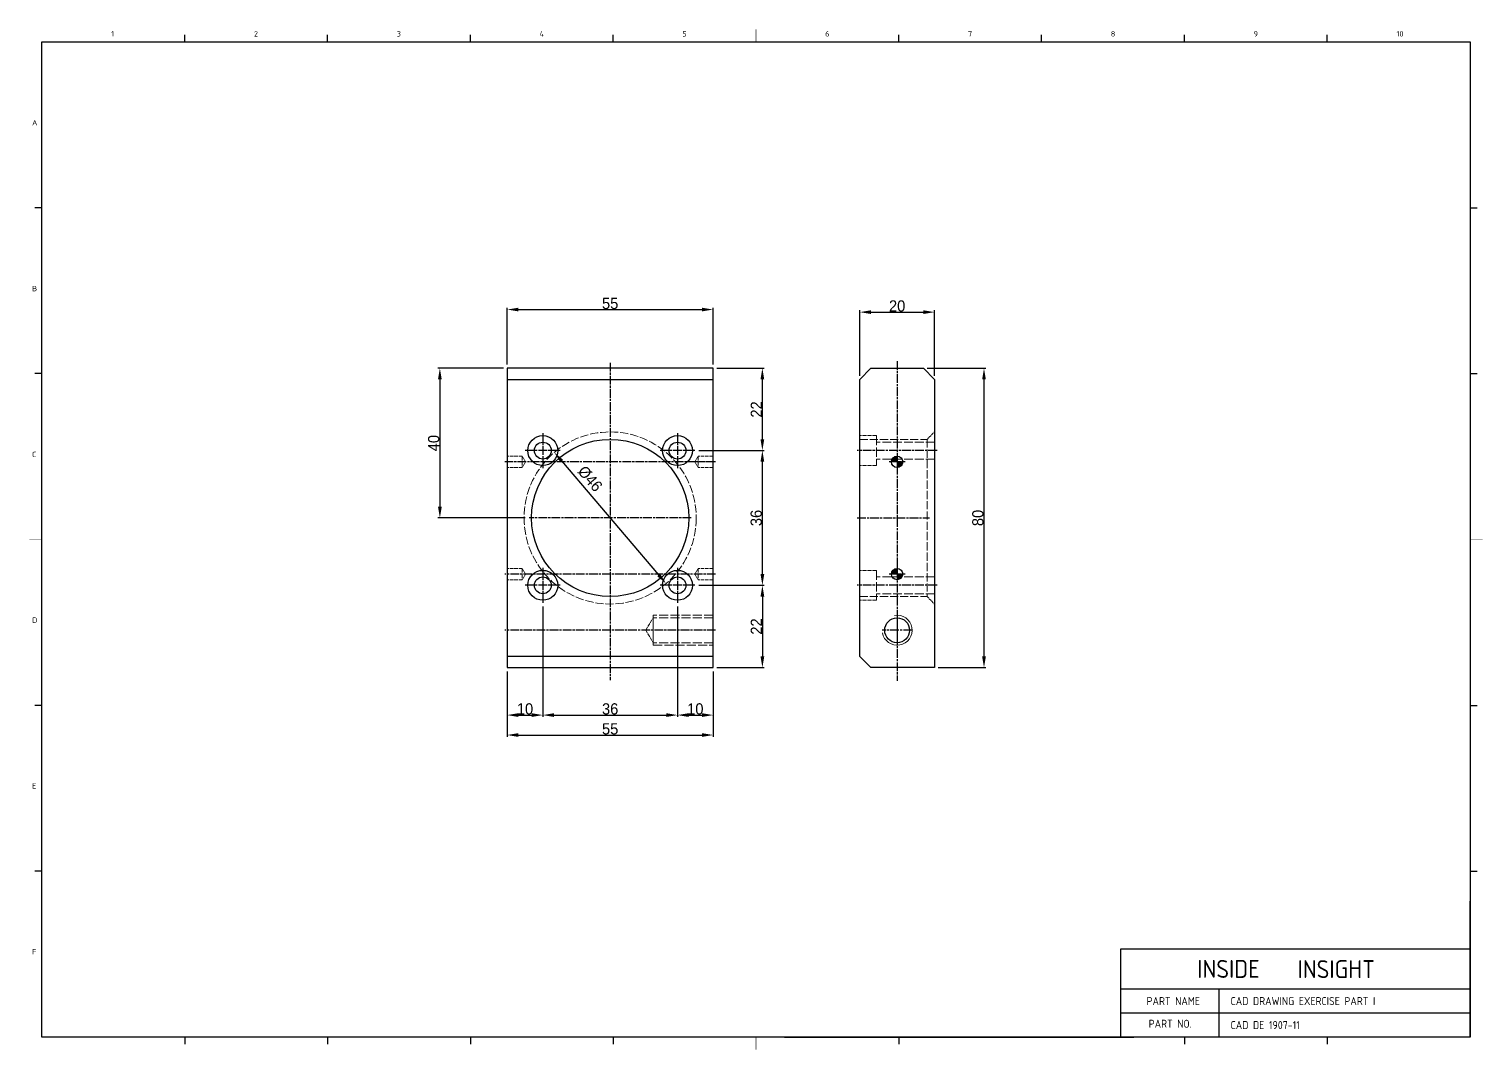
# Model space of a CAD drawing. Header units: inches. Extents: x 328 to 12229, y 132 to 477.
# Drawn here: x 4435.5 to 4824, y 135.5 to 408.3 of the extents above; entities that cross this region are included whole.
import ezdxf

# ---------------------------------------------------------------- set-up
doc = ezdxf.new("R2010")
doc.units = ezdxf.units.IN
doc.header["$MEASUREMENT"] = 0
for name, pattern in [('C2', [7.05, 6, -0.4, 0.25, -0.4]), ('CHAIN', [0.3543, 0.2362, -0.0295, 0.0591, -0.0295]), ('D2', [11.2, 8, -0.8, 0.4, -0.8, 0.4, -0.8]), ('DASHED', [0.2068, 0.1655, -0.0413])]:
    doc.linetypes.add(name, pattern=pattern)
doc.layers.add('1', color=1, linetype='C2')
doc.layers.add('3', color=3, linetype='D2')
for name, color, linetype, lineweight in [('2', 6, 'DASHED', 18), ('4', 7, 'Continuous', 9), ('7', 7, 'Continuous', 30), ('DIMENSION', 3, 'Continuous', 25)]:
    doc.layers.add(name, color=color, linetype=linetype, lineweight=lineweight)
doc.styles.add('A', font='GENISO', dxfattribs={"bigfont": 'WHGTXT'})
doc.styles.get("Standard").update_dxf_attribs({"font": 'gulim.ttc'})
doc.dimstyles.new('Copy of inside insight-1', dxfattribs={"dimscale": 100, "dimtxt": 3, "dimasz": 3, "dimexe": 0.5, "dimexo": 1, "dimgap": 0.09, "dimtad": 1, "dimdec": 0, "dimzin": 0, "dimdsep": 46, "dimtxsty": 'Standard', "dimcen": 0.09, "dimdle": 1, "dimclrd": 3, "dimclre": 3, "dimclrt": 2, "dimadec": 0, "dimazin": 0, "dimtfac": 1, "dimtdec": 0, "dimtofl": 0, "dimtmove": 0, "dimatfit": 3, "dimfxl": 0, "dimtolj": 1, "dimtzin": 0, "dimarcsym": 0})

# ---------------------------------------------------------------- blocks, each defined once
blk = doc.blocks.new('*D160')
at = {"layer": 'Defpoints', "color": 0}
for p in [(4618.28, 333.38), (4563.28, 317.69), (4618.28, 317.69)]:
    blk.add_point(p, dxfattribs=at)
at = {"layer": 'DIMENSION', "color": 3, "lineweight": -2}
for p, q in [((4563.28, 318.69), (4563.28, 333.88)), ((4566.28, 333.38), (4615.28, 333.38)), ((4618.28, 318.69), (4618.28, 333.88))]:
    blk.add_line(p, q, dxfattribs=at)
at = {"layer": 'DIMENSION', "color": 3}
for points in [[(4566.28, 333.88), (4566.28, 332.88), (4563.28, 333.38)], [(4615.28, 332.88), (4615.28, 333.88), (4618.28, 333.38)]]:
    blk.add_solid(points, dxfattribs=at)
at = {"layer": 'DIMENSION', "color": 2, "insert": (4590.78, 335.01), "char_height": 3, "attachment_point": 5}
blk.add_mtext('\\A1;55', dxfattribs=at)
blk = doc.blocks.new('*D165')
at = {"layer": 'Defpoints', "color": 0}
for p in [(4563.28, 317.69), (4545.28, 277.69), (4569.11, 277.69)]:
    blk.add_point(p, dxfattribs=at)
at = {"layer": 'DIMENSION', "color": 3, "lineweight": -2}
for p, q in [((4562.28, 317.69), (4544.78, 317.69)), ((4545.28, 314.69), (4545.28, 280.69)), ((4568.11, 277.69), (4544.78, 277.69))]:
    blk.add_line(p, q, dxfattribs=at)
at = {"layer": 'DIMENSION', "color": 3}
for points in [[(4545.78, 314.69), (4544.78, 314.69), (4545.28, 317.69)], [(4544.78, 280.69), (4545.78, 280.69), (4545.28, 277.69)]]:
    blk.add_solid(points, dxfattribs=at)
at = {"layer": 'DIMENSION', "color": 2, "insert": (4543.65, 297.69), "char_height": 3, "attachment_point": 5, "rotation": 90}
blk.add_mtext('\\A1;40', dxfattribs=at)
blk = doc.blocks.new('*D168')
at = {"layer": 'Defpoints', "color": 0}
for p in [(4572.78, 255.02), (4608.78, 255.02), (4608.78, 225.02)]:
    blk.add_point(p, dxfattribs=at)
at = {"layer": 'DIMENSION', "color": 3, "lineweight": -2}
for p, q in [((4572.78, 254.02), (4572.78, 224.52)), ((4608.78, 254.02), (4608.78, 224.52)), ((4575.78, 225.02), (4605.78, 225.02))]:
    blk.add_line(p, q, dxfattribs=at)
at = {"layer": 'DIMENSION', "color": 3}
for points in [[(4575.78, 225.52), (4575.78, 224.52), (4572.78, 225.02)], [(4605.78, 224.52), (4605.78, 225.52), (4608.78, 225.02)]]:
    blk.add_solid(points, dxfattribs=at)
at = {"layer": 'DIMENSION', "color": 2, "insert": (4590.78, 226.65), "char_height": 3, "attachment_point": 5}
blk.add_mtext('\\A1;36', dxfattribs=at)
blk = doc.blocks.new('*D171')
at = {"layer": 'Defpoints', "color": 0}
for p in [(4613.45, 295.69), (4631.45, 295.69), (4613.45, 259.69)]:
    blk.add_point(p, dxfattribs=at)
at = {"layer": 'DIMENSION', "color": 3, "lineweight": -2}
for p, q in [((4614.45, 295.69), (4631.95, 295.69)), ((4631.45, 262.69), (4631.45, 292.69)), ((4614.45, 259.69), (4631.95, 259.69))]:
    blk.add_line(p, q, dxfattribs=at)
at = {"layer": 'DIMENSION', "color": 3}
for points in [[(4631.95, 292.69), (4630.95, 292.69), (4631.45, 295.69)], [(4630.95, 262.69), (4631.95, 262.69), (4631.45, 259.69)]]:
    blk.add_solid(points, dxfattribs=at)
at = {"layer": 'DIMENSION', "color": 2, "insert": (4629.82, 277.69), "char_height": 3, "attachment_point": 5, "rotation": 90}
blk.add_mtext('\\A1;36', dxfattribs=at)
blk = doc.blocks.new('*D178')
at = {"layer": 'Defpoints', "color": 0}
for p in [(4618.28, 317.69), (4631.45, 317.69), (4613.45, 295.69)]:
    blk.add_point(p, dxfattribs=at)
at = {"layer": 'DIMENSION', "color": 3, "lineweight": -2}
for p, q in [((4619.28, 317.69), (4631.95, 317.69)), ((4631.45, 298.69), (4631.45, 314.69)), ((4614.45, 295.69), (4631.95, 295.69))]:
    blk.add_line(p, q, dxfattribs=at)
at = {"layer": 'DIMENSION', "color": 3}
for points in [[(4631.95, 314.69), (4630.95, 314.69), (4631.45, 317.69)], [(4630.95, 298.69), (4631.95, 298.69), (4631.45, 295.69)]]:
    blk.add_solid(points, dxfattribs=at)
at = {"layer": 'DIMENSION', "color": 2, "insert": (4629.85, 306.69), "char_height": 3, "attachment_point": 5, "rotation": 90}
blk.add_mtext('\\A1;22', dxfattribs=at)
blk = doc.blocks.new('*D181')
at = {"layer": 'Defpoints', "color": 0}
for p in [(4613.45, 259.69), (4618.28, 237.69), (4631.45, 237.69)]:
    blk.add_point(p, dxfattribs=at)
at = {"layer": 'DIMENSION', "color": 3, "lineweight": -2}
for p, q in [((4614.45, 259.69), (4631.95, 259.69)), ((4631.45, 256.69), (4631.45, 240.69)), ((4619.28, 237.69), (4631.95, 237.69))]:
    blk.add_line(p, q, dxfattribs=at)
at = {"layer": 'DIMENSION', "color": 3}
for points in [[(4631.95, 256.69), (4630.95, 256.69), (4631.45, 259.69)], [(4630.95, 240.69), (4631.95, 240.69), (4631.45, 237.69)]]:
    blk.add_solid(points, dxfattribs=at)
at = {"layer": 'DIMENSION', "color": 2, "insert": (4629.85, 248.69), "char_height": 3, "attachment_point": 5, "rotation": 90}
blk.add_mtext('\\A1;22', dxfattribs=at)
blk = doc.blocks.new('*D186')
at = {"layer": 'Defpoints', "color": 0}
for p in [(4608.78, 255.02), (4618.28, 237.69), (4618.28, 225.02)]:
    blk.add_point(p, dxfattribs=at)
at = {"layer": 'DIMENSION', "color": 3, "lineweight": -2}
for p, q in [((4608.78, 254.02), (4608.78, 224.52)), ((4618.28, 236.69), (4618.28, 224.52)), ((4611.78, 225.02), (4615.28, 225.02))]:
    blk.add_line(p, q, dxfattribs=at)
at = {"layer": 'DIMENSION', "color": 3}
for points in [[(4611.78, 225.52), (4611.78, 224.52), (4608.78, 225.02)], [(4615.28, 224.52), (4615.28, 225.52), (4618.28, 225.02)]]:
    blk.add_solid(points, dxfattribs=at)
at = {"layer": 'DIMENSION', "color": 2, "insert": (4613.53, 226.65), "char_height": 3, "attachment_point": 5}
blk.add_mtext('\\A1;10', dxfattribs=at)
blk = doc.blocks.new('*D191')
at = {"layer": 'Defpoints', "color": 0}
for p in [(4572.78, 254.02), (4563.28, 237.69), (4572.78, 225.02)]:
    blk.add_point(p, dxfattribs=at)
at = {"layer": 'DIMENSION', "color": 3, "lineweight": -2}
for p, q in [((4572.78, 253.02), (4572.78, 224.52)), ((4563.28, 236.69), (4563.28, 224.52)), ((4566.28, 225.02), (4569.78, 225.02))]:
    blk.add_line(p, q, dxfattribs=at)
at = {"layer": 'DIMENSION', "color": 3}
for points in [[(4566.28, 225.52), (4566.28, 224.52), (4563.28, 225.02)], [(4569.78, 224.52), (4569.78, 225.52), (4572.78, 225.02)]]:
    blk.add_solid(points, dxfattribs=at)
at = {"layer": 'DIMENSION', "color": 2, "insert": (4568.03, 226.65), "char_height": 3, "attachment_point": 5}
blk.add_mtext('\\A1;10', dxfattribs=at)
blk = doc.blocks.new('*D201')
at = {"layer": 'Defpoints', "color": 0}
for p in [(4563.28, 237.69), (4618.28, 237.69), (4618.28, 219.69)]:
    blk.add_point(p, dxfattribs=at)
at = {"layer": 'DIMENSION', "color": 3, "lineweight": -2}
for p, q in [((4563.28, 236.69), (4563.28, 219.19)), ((4618.28, 236.69), (4618.28, 219.19)), ((4566.28, 219.69), (4615.28, 219.69))]:
    blk.add_line(p, q, dxfattribs=at)
at = {"layer": 'DIMENSION', "color": 3}
for points in [[(4566.28, 220.19), (4566.28, 219.19), (4563.28, 219.69)], [(4615.28, 219.19), (4615.28, 220.19), (4618.28, 219.69)]]:
    blk.add_solid(points, dxfattribs=at)
at = {"layer": 'DIMENSION', "color": 2, "insert": (4590.78, 221.32), "char_height": 3, "attachment_point": 5}
blk.add_mtext('\\A1;55', dxfattribs=at)
blk = doc.blocks.new('*D204')
at = {"layer": 'Defpoints', "color": 0}
for p in [(4674.46, 317.69), (4690.67, 317.69), (4677.46, 237.69)]:
    blk.add_point(p, dxfattribs=at)
at = {"layer": 'DIMENSION', "color": 3, "lineweight": -2}
for p, q in [((4675.46, 317.69), (4691.17, 317.69)), ((4690.67, 240.69), (4690.67, 314.69)), ((4678.46, 237.69), (4691.17, 237.69))]:
    blk.add_line(p, q, dxfattribs=at)
at = {"layer": 'DIMENSION', "color": 3}
for points in [[(4691.17, 314.69), (4690.17, 314.69), (4690.67, 317.69)], [(4690.17, 240.69), (4691.17, 240.69), (4690.67, 237.69)]]:
    blk.add_solid(points, dxfattribs=at)
at = {"layer": 'DIMENSION', "color": 2, "insert": (4689.04, 277.69), "char_height": 3, "attachment_point": 5, "rotation": 90}
blk.add_mtext('\\A1;80', dxfattribs=at)
blk = doc.blocks.new('*D209')
at = {"layer": 'Defpoints', "color": 0}
for p in [(4677.46, 332.69), (4657.46, 314.69), (4677.46, 314.69)]:
    blk.add_point(p, dxfattribs=at)
at = {"layer": 'DIMENSION', "color": 3, "lineweight": -2}
for p, q in [((4657.46, 315.69), (4657.46, 333.19)), ((4660.46, 332.69), (4674.46, 332.69)), ((4677.46, 315.69), (4677.46, 333.19))]:
    blk.add_line(p, q, dxfattribs=at)
at = {"layer": 'DIMENSION', "color": 3}
for points in [[(4660.46, 333.19), (4660.46, 332.19), (4657.46, 332.69)], [(4674.46, 332.19), (4674.46, 333.19), (4677.46, 332.69)]]:
    blk.add_solid(points, dxfattribs=at)
at = {"layer": 'DIMENSION', "color": 2, "insert": (4667.46, 334.32), "char_height": 3, "attachment_point": 5}
blk.add_mtext('\\A1;20', dxfattribs=at)
blk = doc.blocks.new('*D210')
at = {"layer": 'Defpoints', "color": 0}
for p in [(4575.87, 295.2), (4605.69, 260.18)]:
    blk.add_point(p, dxfattribs=at)
at = {"layer": 'DIMENSION', "color": 3, "lineweight": -2}
blk.add_line((4577.82, 292.92), (4603.74, 262.46), dxfattribs=at)
at = {"layer": 'DIMENSION', "color": 3}
for points in [[(4578.2, 293.24), (4577.43, 292.6), (4575.87, 295.2)], [(4603.36, 262.14), (4604.13, 262.79), (4605.69, 260.18)]]:
    blk.add_solid(points, dxfattribs=at)
at = {"layer": 'DIMENSION', "color": 2, "insert": (4585.41, 288.16), "char_height": 3, "attachment_point": 5, "rotation": 310.4086}
blk.add_mtext('\\A1;{\\Q0;%%c}46', dxfattribs=at)

msp = doc.modelspace()

# ---------------------------------------------------------------- hatches: boundary and pattern name
at = {"layer": '4'}
h = msp.add_hatch(color=256, dxfattribs=at)
edge = h.paths.add_edge_path()
edge.add_line((4667.461139, 292.690863), (4667.461139, 294.190863))
edge.add_arc((4667.461139, 292.690863), 1.5, 90, 180)
edge.add_line((4665.961139, 292.690863), (4667.461139, 292.690863))
h = msp.add_hatch(color=256, dxfattribs=at)
edge = h.paths.add_edge_path()
edge.add_line((4667.461139, 292.690863), (4667.461139, 291.190863))
edge.add_arc((4667.461139, 292.690863), 1.5, 270, 360)
edge.add_line((4668.961139, 292.690863), (4667.461139, 292.690863))
h = msp.add_hatch(color=256, dxfattribs=at)
edge = h.paths.add_edge_path()
edge.add_line((4667.461139, 262.690863), (4667.461139, 264.190863))
edge.add_arc((4667.461139, 262.690863), 1.5, 90, 180)
edge.add_line((4665.961139, 262.690863), (4667.461139, 262.690863))
h = msp.add_hatch(color=256, dxfattribs=at)
edge = h.paths.add_edge_path()
edge.add_line((4667.461139, 262.690863), (4667.461139, 261.190863))
edge.add_arc((4667.461139, 262.690863), 1.5, 270, 360)
edge.add_line((4668.961139, 262.690863), (4667.461139, 262.690863))

# ---------------------------------------------------------------- linework, layer by layer
at = {"linetype": 'Continuous'}
for p, q in [((4438.948966, 404.895928), (4820.548966, 404.895928)), ((4438.948966, 138.975928), (4438.948966, 404.895928)), ((4820.548966, 404.895928), (4820.548966, 138.975928)), ((4820.548966, 138.975928), (4438.948966, 138.975928))]:
    msp.add_line(p, q, dxfattribs=at)
at = {"layer": '1', "linetype": 'CHAIN', "ltscale": 9.878633}
for p, q in [((4590.779737, 319.16836), (4590.779737, 234.346582)), ((4667.461139, 319.612251), (4667.461139, 234.194956)), ((4572.779737, 300.35753), (4572.779737, 291.024197)), ((4608.779737, 300.35753), (4608.779737, 291.024197)), ((4577.446403, 295.690863), (4568.11307, 295.690863)), ((4613.446403, 295.690863), (4604.11307, 295.690863)), ((4678.127806, 295.690863), (4656.794473, 295.690863)), ((4613.868761, 292.690863), (4562.61307, 292.690863)), ((4612.446403, 277.690863), (4569.11307, 277.690863)), ((4656.794473, 277.690863), (4676.127806, 277.690863)), ((4572.779737, 264.35753), (4572.779737, 255.024197)), ((4608.779737, 264.35753), (4608.779737, 255.024197)), ((4618.946403, 262.690863), (4562.61307, 262.690863)), ((4577.446403, 259.690863), (4568.11307, 259.690863)), ((4613.446403, 259.690863), (4604.11307, 259.690863)), ((4678.127806, 259.690863), (4656.794473, 259.690863)), ((4667.461139, 251.68103), (4667.461139, 243.700697)), ((4618.946403, 247.690863), (4562.61307, 247.690863)), ((4671.451306, 247.690863), (4663.470973, 247.690863))]:
    msp.add_line(p, q, dxfattribs=at)
at = {"layer": '1', "linetype": 'CHAIN', "ltscale": 4.44478}
msp.add_line((4618.946403, 292.690863), (4613.61307, 292.690863), dxfattribs=at)
at = {"layer": '1', "linetype": 'CHAIN', "ltscale": 3.611374}
for p, q in [((4669.627806, 292.690863), (4665.294473, 292.690863)), ((4667.461139, 294.85753), (4667.461139, 290.524197)), ((4667.461139, 264.85753), (4667.461139, 260.524197)), ((4669.627806, 262.690863), (4665.294473, 262.690863))]:
    msp.add_line(p, q, dxfattribs=at)
at = {"layer": '2', "ltscale": 6.425192}
for p, q in [((4661.961139, 299.690863), (4657.461139, 299.690863)), ((4661.961139, 291.690863), (4657.461139, 291.690863)), ((4661.961139, 263.690863), (4657.461139, 263.690863)), ((4661.961139, 255.690863), (4657.461139, 255.690863))]:
    msp.add_line(p, q, dxfattribs=at)
at = {"layer": '2', "ltscale": 15.191454}
for p, q in [((4661.961139, 299.690863), (4661.961139, 291.690863)), ((4661.961139, 263.690863), (4661.961139, 255.690863))]:
    msp.add_line(p, q, dxfattribs=at)
at = {"layer": '2', "ltscale": 4.038468}
for p, q in [((4675.461139, 298.690863), (4677.461139, 300.690863)), ((4675.461139, 256.690863), (4677.461139, 254.690863))]:
    msp.add_line(p, q, dxfattribs=at)
at = {"layer": '2', "ltscale": 13.056093}
for p, q in [((4657.461139, 298.690863), (4675.461139, 298.690863)), ((4657.461139, 256.690863), (4675.461139, 256.690863))]:
    msp.add_line(p, q, dxfattribs=at)
at = {"layer": '2', "ltscale": 14.053433}
for p, q in [((4677.461139, 297.940863), (4661.961139, 297.940863)), ((4677.461139, 293.440863), (4661.961139, 293.440863)), ((4677.461139, 261.940863), (4661.961139, 261.940863)), ((4677.461139, 257.440863), (4661.961139, 257.440863))]:
    msp.add_line(p, q, dxfattribs=at)
at = {"layer": '2', "ltscale": 13.292522}
msp.add_line((4675.461139, 298.690863), (4675.461139, 256.690863), dxfattribs=at)
at = {"layer": '2', "ltscale": 5.711277}
for p, q in [((4567.279737, 294.190863), (4563.279737, 294.190863)), ((4618.279737, 294.190863), (4614.279737, 294.190863)), ((4567.279737, 291.190863), (4563.279737, 291.190863)), ((4618.279737, 291.190863), (4614.279737, 291.190863)), ((4567.279737, 264.190863), (4563.279737, 264.190863)), ((4618.279737, 264.190863), (4614.279737, 264.190863)), ((4567.279737, 261.190863), (4563.279737, 261.190863)), ((4618.279737, 261.190863), (4614.279737, 261.190863))]:
    msp.add_line(p, q, dxfattribs=at)
at = {"layer": '2', "ltscale": 6.728448}
for p, q in [((4567.279737, 294.190863), (4567.279737, 291.190863)), ((4614.279737, 294.190863), (4614.279737, 291.190863)), ((4567.279737, 264.190863), (4567.279737, 261.190863)), ((4614.279737, 264.190863), (4614.279737, 261.190863))]:
    msp.add_line(p, q, dxfattribs=at)
at = {"layer": '2', "ltscale": 2.498584}
for p, q in [((4568.181028, 292.690863), (4567.279737, 294.190863)), ((4568.181028, 292.690863), (4567.279737, 291.190863)), ((4613.378446, 292.690863), (4614.279737, 294.190863)), ((4613.378446, 292.690863), (4614.279737, 291.190863)), ((4568.181028, 262.690863), (4567.279737, 264.190863)), ((4613.378446, 262.690863), (4614.279737, 264.190863)), ((4568.181028, 262.690863), (4567.279737, 261.190863)), ((4613.378446, 262.690863), (4614.279737, 261.190863))]:
    msp.add_line(p, q, dxfattribs=at)
at = {"layer": '2', "ltscale": 5.53609}
for q in [(4602.279737, 251.014363), (4602.279737, 244.367363)]:
    msp.add_line((4600.282776, 247.690863), q, dxfattribs=at)
at = {"layer": '2', "ltscale": 14.50677}
for p, q in [((4618.279737, 251.690863), (4602.279737, 251.690863)), ((4618.279737, 251.014363), (4602.279737, 251.014363)), ((4618.279737, 244.367363), (4602.279737, 244.367363)), ((4602.279737, 243.690863), (4618.279737, 243.690863))]:
    msp.add_line(p, q, dxfattribs=at)
at = {"layer": '2', "ltscale": 13.102629}
msp.add_circle((4590.779737, 277.690863), 23, dxfattribs=at)
at = {"layer": '3', "color": 3, "linetype": 'Continuous'}
for p, q in [((4477.108966, 404.895928), (4477.108966, 406.815928)), ((4515.268966, 404.895928), (4515.268966, 406.815928)), ((4591.588966, 404.895928), (4591.588966, 406.815928)), ((4667.908966, 404.895928), (4667.908966, 406.815928)), ((4706.068966, 404.895928), (4706.068966, 406.815928)), ((4744.228966, 404.895928), (4744.228966, 406.815928)), ((4782.388966, 404.895928), (4782.388966, 406.815928)), ((4438.948966, 360.591928), (4437.028966, 360.591928)), ((4820.548966, 360.591928), (4822.468966, 360.591928)), ((4438.948966, 316.287928), (4437.028966, 316.287928)), ((4820.548966, 316.287928), (4822.468966, 316.287928)), ((4438.948966, 227.583928), (4437.028966, 227.583928)), ((4820.548966, 227.583928), (4822.468966, 227.583928)), ((4438.948966, 183.279928), (4437.028966, 183.279928)), ((4820.548966, 183.279928), (4822.468966, 183.279928)), ((4820.548966, 138.975928), (4820.548966, 175.328728)), ((4820.548966, 162.498328), (4727.172166, 162.498328)), ((4727.172166, 162.498328), (4727.172166, 138.975928)), ((4820.548966, 151.806328), (4727.172166, 151.806328)), ((4753.545766, 138.975928), (4753.545766, 151.806328)), ((4820.548966, 145.391128), (4727.172166, 145.391128)), ((4477.108966, 138.975928), (4477.108966, 137.055928)), ((4515.268966, 138.975928), (4515.268966, 137.055928)), ((4553.428966, 138.975928), (4553.428966, 137.055928)), ((4591.588966, 138.975928), (4591.588966, 137.055928)), ((4637.322936, 138.975928), (4730.699736, 138.975928)), ((4667.908966, 138.975928), (4667.908966, 137.055928)), ((4744.228966, 138.975928), (4744.228966, 137.055928)), ((4782.388966, 138.975928), (4782.388966, 137.055928))]:
    msp.add_line(p, q, dxfattribs=at)
at = {"layer": '3', "linetype": 'Continuous'}
msp.add_line((4553.428966, 404.895928), (4553.428966, 406.815928), dxfattribs=at)
at = {"layer": '3', "color": 3, "linetype": 'Continuous', "const_width": 0.144}
for points in [[(4629.748966, 404.895928), (4629.748966, 408.255928)], [(4438.948966, 271.935928), (4435.588966, 271.935928)], [(4820.548966, 271.935928), (4823.908966, 271.935928)], [(4629.748966, 138.975928), (4629.748966, 135.615928)]]:
    msp.add_lwpolyline(points, dxfattribs=at)
at = {"layer": '4'}
msp.add_line((4602.279737, 251.690863), (4602.279737, 243.690863), dxfattribs=at)
msp.add_arc((4667.461139, 247.690863), 4, 190, 100, dxfattribs=at)
at = {"layer": '7'}
for p, q in [((4563.279737, 317.690863), (4563.279737, 314.690863)), ((4618.279737, 317.690863), (4563.279737, 317.690863)), ((4563.279737, 314.690863), (4618.279737, 314.690863)), ((4563.279737, 314.690863), (4563.279737, 240.690863)), ((4618.279737, 314.690863), (4618.279737, 317.690863)), ((4618.279737, 240.690863), (4618.279737, 314.690863)), ((4657.461139, 314.690863), (4660.461139, 317.690863)), ((4657.461139, 240.690863), (4657.461139, 314.690863)), ((4660.461139, 317.690863), (4674.461139, 317.690863)), ((4674.461139, 317.690863), (4677.461139, 314.690863)), ((4677.461139, 314.690863), (4677.461139, 237.690863)), ((4667.461139, 292.690863), (4665.961139, 292.690863)), ((4667.461139, 292.690863), (4667.461139, 294.190863)), ((4667.461139, 292.690863), (4668.961139, 292.690863)), ((4667.461139, 292.690863), (4667.461139, 291.190863)), ((4667.461139, 262.690863), (4667.461139, 264.190863)), ((4667.461139, 262.690863), (4665.961139, 262.690863)), ((4667.461139, 262.690863), (4668.961139, 262.690863)), ((4667.461139, 262.690863), (4667.461139, 261.190863)), ((4618.279737, 240.690863), (4563.279737, 240.690863)), ((4563.279737, 240.690863), (4563.279737, 237.690863)), ((4563.279737, 237.690863), (4618.279737, 237.690863)), ((4618.279737, 237.690863), (4618.279737, 240.690863)), ((4660.461139, 237.690863), (4657.461139, 240.690863)), ((4677.461139, 237.690863), (4660.461139, 237.690863))]:
    msp.add_line(p, q, dxfattribs=at)
for centre, radius in [((4572.779737, 295.690863), 4), ((4608.779737, 295.690863), 4), ((4590.779737, 277.690863), 21), ((4572.779737, 295.690863), 2.25), ((4608.779737, 295.690863), 2.25), ((4667.461139, 292.690863), 1.5), ((4667.461139, 262.690863), 1.5), ((4572.779737, 259.690863), 4), ((4572.779737, 259.690863), 2.25), ((4608.779737, 259.690863), 4), ((4608.779737, 259.690863), 2.25), ((4667.461139, 247.690863), 3.3235)]:
    msp.add_circle(centre, radius, dxfattribs=at)

# ---------------------------------------------------------------- texts
at = {"linetype": 'Continuous', "style": 'A'}
for s, height, p in [('1', 1.44, (4457.428966, 406.335928)), ('2', 1.44, (4495.588966, 406.335928)), ('3', 1.44, (4533.748966, 406.335928)), ('4', 1.44, (4571.908966, 406.335928)), ('5', 1.44, (4610.068966, 406.335928)), ('6', 1.44, (4648.228966, 406.335928)), ('7', 1.44, (4686.388966, 406.335928)), ('8', 1.44, (4724.548966, 406.335928)), ('9', 1.44, (4762.708966, 406.335928)), ('10', 1.44, (4800.868966, 406.335928)), ('A', 1.44, (4436.308966, 382.575928)), ('B', 1.44, (4436.308966, 338.271928)), ('C', 1.44, (4436.308966, 293.967928)), ('D', 1.44, (4436.308966, 249.663928)), ('E', 1.44, (4436.308966, 205.359928)), ('F', 1.44, (4436.308966, 161.055928)), ('INSIDE', 4.7930928, (4747.646425, 154.794712)), ('INSIGHT', 4.7930928, (4774.456348, 154.73389)), ('PART NAME', 2.1384, (4734.116096, 147.529528)), ('CAD DRAWING EXERCISE PART I', 2.1384, (4756.556096, 147.529528)), ('PART NO.', 2.1384, (4734.681273, 141.470728)), ('CAD DE 1907-11', 2.1384, (4756.556096, 141.114328))]:
    msp.add_text(s, height=height, dxfattribs=at).set_placement(p)

# ---------------------------------------------------------------- dimensions: what is measured, and where the dimension line sits
at = {"layer": 'DIMENSION'}
for base, p1, p2, picture, middle in [((4618.279737, 333.380737), (4563.279737, 317.690863), (4618.279737, 317.690863), '*D160', (4590.779737, 335.006737)), ((4677.461139, 332.690863), (4657.461139, 314.690863), (4677.461139, 314.690863), '*D209', (4667.461139, 334.318363)), ((4572.7797365905, 225.0241965391), (4563.2797365905, 237.6908632058), (4572.7797365905, 254.0241965391), '*D191', (4568.0297365905, 226.6546965427)), ((4608.779737, 225.024197), (4572.779737, 255.024197), (4608.779737, 255.024197), '*D168', (4590.779737, 226.651697)), ((4618.2797365905, 225.0241965391), (4608.7797365905, 255.0241965391), (4618.2797365905, 237.6908632058), '*D186', (4613.5297365905, 226.6546965427)), ((4618.279737, 219.690863), (4563.279737, 237.690863), (4618.279737, 237.690863), '*D201', (4590.779737, 221.316863))]:
    dim = msp.add_linear_dim(base=base, p1=p1, p2=p2, dimstyle='Copy of inside insight-1', override={"dimscale": 1, "dimlfac": 1, "dimtxsty": 'Standard', "dimsah": 1, "dimtolj": 1}, dxfattribs=at)
    dim.commit()
    dim.dimension.update_dxf_attribs({"geometry": picture, "text_midpoint": middle})
for base, p1, p2, picture, middle in [((4545.279737, 277.690863), (4563.279737, 317.690863), (4569.11307, 277.690863), '*D165', (4543.650737, 297.690863)), ((4631.446403, 317.690863), (4613.446403, 295.690863), (4618.279737, 317.690863), '*D178', (4629.853403, 306.690863)), ((4690.670932, 317.690863), (4677.461139, 237.690863), (4674.461139, 317.690863), '*D204', (4689.043432, 277.690863)), ((4631.446403, 295.690863), (4613.446403, 259.690863), (4613.446403, 295.690863), '*D171', (4629.818903, 277.690863)), ((4631.446403, 237.690863), (4613.446403, 259.690863), (4618.279737, 237.690863), '*D181', (4629.853403, 248.690863))]:
    dim = msp.add_linear_dim(base=base, p1=p1, p2=p2, angle=90, dimstyle='Copy of inside insight-1', override={"dimscale": 1, "dimlfac": 1, "dimtxsty": 'Standard', "dimsah": 1, "dimtolj": 1}, dxfattribs=at)
    dim.commit()
    dim.dimension.update_dxf_attribs({"geometry": picture, "text_midpoint": middle})
dim = msp.add_diameter_dim_2p(p1=(4605.689121, 260.177718), p2=(4575.870352, 295.204009), text='{\\Q0;%%c}46', dimstyle='Copy of inside insight-1', override={"dimscale": 1, "dimlfac": 1, "dimtxsty": 'Standard', "dimsah": 1, "dimse1": 1, "dimse2": 1, "dimtmove": 2, "dimtolj": 1}, dxfattribs=at)
dim.commit()
dim.dimension.update_dxf_attribs({"geometry": '*D210', "text_midpoint": (4585.414123, 288.158684), "dimtype": 163})

doc.saveas('drawing.dxf')
